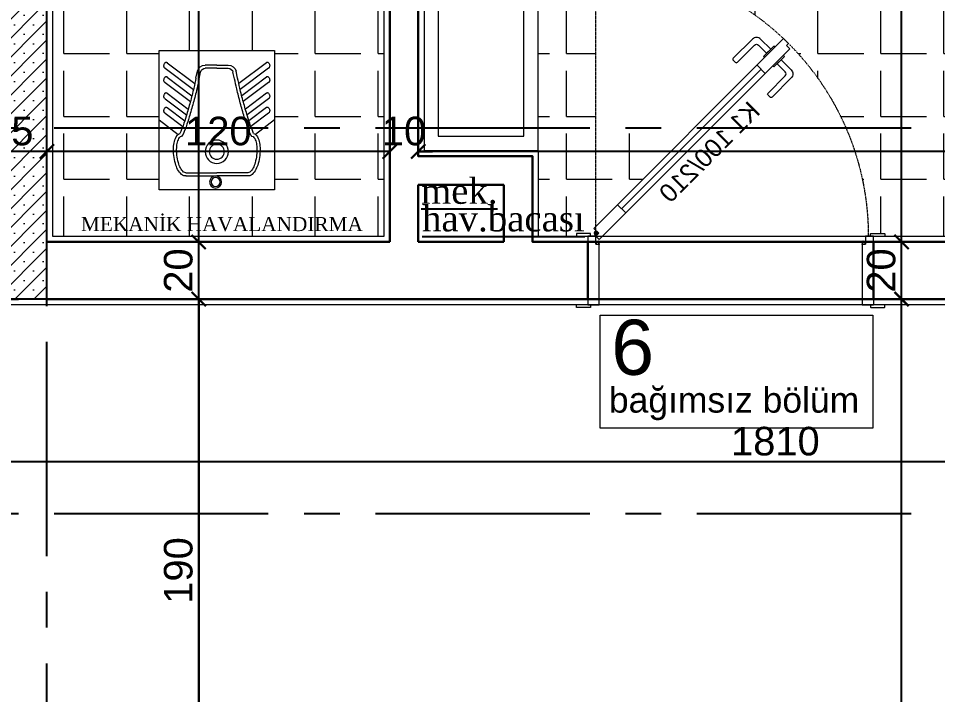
# Model space of a CAD drawing. Header units: millimetres. Extents: x 2778 to 13672, y 1832 to 5175.
# Drawn here: x 5251.6 to 5573.4, y 3666.8 to 3903.5 of the extents above; entities that cross this region are included whole.
import ezdxf

# ---------------------------------------------------------------- set-up
doc = ezdxf.new("R2010")
doc.units = ezdxf.units.MM
for name, pattern in [('CENTER2', [112.5, 75, -12.5, 12.5, -12.5]), ('DASHDOT2', [12.7, 6.35, -3.175, 0, -3.175]), ('DOTX2', [0.5, 0, -0.5])]:
    doc.linetypes.add(name, pattern=pattern)
for name, color, linetype in [('7-DCR-FRN', 8, 'Continuous'), ('İÇÖLÇÜ', 7, 'Continuous'), ('Panel', 7, 'Continuous'), ('Yazi', 7, 'Continuous')]:
    doc.layers.add(name, color=color, linetype=linetype)
for name, color, linetype, lineweight in [('aks', 251, 'DASHDOT2', 35), ('duvar', 232, 'Continuous', 30), ('ince', 37, 'Continuous', 0), ('iz', 1, 'DOTX2', 20), ('kapı', 3, 'Continuous', 18), ('sıva iç', 21, 'Continuous', 0), ('tefriş', 252, 'Continuous', 5), ('yazı', 11, 'Continuous', 20), ('z - tarama', 251, 'Continuous', 18), ('ÖLÇÜ İÇ', 7, 'Continuous', 9)]:
    doc.layers.add(name, color=color, linetype=linetype, lineweight=lineweight)
doc.styles.add('arial_1_18', font='arial.ttf', dxfattribs={"height": 0.2})
doc.styles.get("Standard").update_dxf_attribs({"font": 'arial.ttf'})
doc.styles.add('Times roman', font='times.ttf')
doc.dimstyles.new('zulay iç ölçü', dxfattribs={"dimtxt": 10, "dimasz": 5, "dimexe": 0.18, "dimexo": 0, "dimgap": 2, "dimtad": 3, "dimdec": 0, "dimzin": 0, "dimdsep": 46, "dimtxsty": 'Standard', "dimblk": 'ARCHTICK', "dimcen": 0.09, "dimse1": 1, "dimse2": 1, "dimadec": 0, "dimazin": 0, "dimtfac": 1, "dimtdec": 0, "dimtix": 1, "dimtofl": 0, "dimtmove": 0, "dimatfit": 3, "dimldrblk": 'ARCHTICK', "dimfxl": 1, "dimtolj": 1, "dimtzin": 0, "dimarcsym": 0})
pattern_1 = [(0, (-1057024.51, 409725.164), (0, 22), [16, -6]), (90, (-1057024.51, 409725.164), (-22, 1e-15), [16, -6])]

# ---------------------------------------------------------------- blocks, each defined once
blk = doc.blocks.new('IDE242Entity896')
at = {"layer": 'Panel', "linetype": 'Continuous', "lineweight": 5}
h = blk.add_hatch(dxfattribs=at)
h.set_pattern_fill('SACNCR', color=163, scale=50, style=0)
h.set_pattern_definition([(45, (0, 0), (-3.314563, 3.314563), []), (45, (3.3146, 0), (-3.314563, 3.314563), [0, -4.6875])])
h.paths.add_polyline_path([(2110, 1315), (2085, 1315), (2085, 1545), (2110, 1570)])
blk = doc.blocks.new('IDE242Entity897')
at = {"layer": 'Panel', "color": 164, "linetype": 'Continuous', "lineweight": -3}
blk.add_lwpolyline([(2110, 1315), (2085, 1315)], dxfattribs=at)
blk = doc.blocks.new('IDE242Entity898')
at = {"layer": 'Panel', "color": 164, "linetype": 'Continuous', "lineweight": -3}
blk.add_lwpolyline([(2110, 1315), (2110, 1570)], dxfattribs=at)
blk = doc.blocks.new('sadsfsfsf')
at = {"layer": 'ince'}
for p, q in [((0.7, 0), (-0.7, 0)), ((0, 0.7), (0, -0.7))]:
    blk.add_line(p, q, dxfattribs=at)
for radius in [0.6, 0.45]:
    blk.add_circle((0, 0), radius, dxfattribs=at)
blk = doc.blocks.new('4545')
at = {"layer": 'duvar'}
for p, q in [((1011935.67, -373952.46), (1011935.67, -373932.46)), ((1012035.67, -373952.46), (1012035.67, -373932.46))]:
    blk.add_line(p, q, dxfattribs=at)
at = {"layer": 'ince'}
blk.add_line((1012023.82, -373920.85), (1011975.02, -373872.05), dxfattribs=at)
for points in [[(1011973.07, -373866.42), (1011971.65, -373865.01), (1011975.19, -373861.47, -0.414214), (1011978.02, -373861.47), (1011984.73, -373868.19, -0.414214), (1011984.73, -373868.9), (1011984.03, -373869.6, -0.414214), (1011983.32, -373869.6), (1011977.31, -373863.59, 0.414214), (1011975.89, -373863.59)], [(1011969.39, -373870.1), (1011967.98, -373868.68), (1011964.44, -373872.22, 0.414214), (1011964.44, -373875.05), (1011971.16, -373881.76, 0.414214), (1011971.86, -373881.76), (1011972.57, -373881.06, 0.414214), (1011972.57, -373880.35), (1011966.56, -373874.34, -0.414214), (1011966.56, -373872.93)], [(1011938.72, -373933.36), (1011939.67, -373933.36), (1011939.37, -373932.06), (1011939.24, -373932.06, -0.112206), (1011939.29, -373932.16), (1011939.47, -373932.97, -0.482314), (1011939.23, -373933.27), (1011938.81, -373933.27, -0.414214), (1011938.56, -373933.02), (1011938.56, -373932.22, -0.170049), (1011938.61, -373932.06), (1011938.47, -373932.06), (1011938.47, -373933.11, 0.414214)], [(1012031.67, -373933.36), (1012032.62, -373933.36, 0.414214), (1012032.87, -373933.11), (1012032.87, -373932.06), (1012032.72, -373932.06, -0.170049), (1012032.77, -373932.22), (1012032.77, -373933.02, -0.414214), (1012032.52, -373933.27), (1012032.1, -373933.27, -0.482314), (1012031.86, -373932.97), (1012032.05, -373932.16, -0.112206), (1012032.09, -373932.06), (1012031.97, -373932.06)]]:
    blk.add_lwpolyline(points, format="xyb", close=True, dxfattribs=at)
for points in [[(1011970.11, -373864.31), (1011970.53, -373863.89), (1011974.19, -373867.54), (1011973.76, -373867.97)], [(1011967.28, -373867.14), (1011966.85, -373867.56), (1011970.51, -373871.22), (1011970.93, -373870.79)]]:
    blk.add_lwpolyline(points, dxfattribs=at)
for points in [[(1011936.67, -373930.46), (1011936.67, -373929.71, 0.414214), (1011936.42, -373929.46), (1011931.92, -373929.46, 0.414214), (1011931.67, -373929.71), (1011931.67, -373930.46)], [(1012034.67, -373930.46), (1012034.67, -373929.71, -0.414214), (1012034.92, -373929.46), (1012039.42, -373929.46, -0.414214), (1012039.67, -373929.71), (1012039.67, -373930.46)], [(1011936.67, -373954.46), (1011936.67, -373955.21, -0.414214), (1011936.42, -373955.46), (1011931.92, -373955.46, -0.414214), (1011931.67, -373955.21), (1011931.67, -373954.46)], [(1012034.67, -373954.46), (1012034.67, -373955.21, 0.414214), (1012034.92, -373955.46), (1012039.42, -373955.46, 0.414214), (1012039.67, -373955.21), (1012039.67, -373954.46)]]:
    blk.add_lwpolyline(points, format="xyb", dxfattribs=at)
at = {"layer": 'iz', "ltscale": 0.1}
for p, q in [((1012032.87, -373930.46), (1012032.87, -373835.06)), ((1012035.67, -373932.46), (1011935.67, -373932.46)), ((1012035.67, -373952.46), (1011935.67, -373952.46))]:
    blk.add_line(p, q, dxfattribs=at)
blk.add_arc((1012032.87, -373930.46), 95.4, 90, 180, dxfattribs=at)
at = {"layer": 'kapı'}
for p, q in [((1011973.6, -373873.46), (1011976.43, -373870.63)), ((1012022.41, -373922.27), (1012025.24, -373919.44))]:
    blk.add_line(p, q, dxfattribs=at)
blk.add_lwpolyline([(1012032.87, -373930.46), (1012031.81, -373929.4), (1012033.5, -373927.71), (1011967.11, -373861.31), (1011965.41, -373863), (1011966.12, -373863.71), (1011964.98, -373864.84), (1012031.73, -373931.59), (1012032.87, -373930.46)], dxfattribs=at)
for points in [[(1011935.67, -373930.46), (1011938.47, -373930.46), (1011938.47, -373933.11, 0.414214), (1011938.72, -373933.36), (1011939.67, -373933.36), (1011939.67, -373954.46), (1011935.67, -373954.46)], [(1012035.67, -373954.46), (1012031.67, -373954.46), (1012031.67, -373933.36), (1012032.62, -373933.36, 0.414214), (1012032.87, -373933.11), (1012032.87, -373930.46), (1012035.67, -373930.46), (1012035.67, -373930.46)]]:
    blk.add_lwpolyline(points, format="xyb", dxfattribs=at)
at = {"layer": 'sıva iç'}
for p, q in [((1011935.67, -373932.46), (1011935.67, -373930.46)), ((1012035.67, -373930.46), (1012035.67, -373932.46)), ((1011935.67, -373952.46), (1011935.67, -373954.46)), ((1012035.67, -373952.46), (1012035.67, -373954.46))]:
    blk.add_line(p, q, dxfattribs=at)
at = {"layer": 'ince', "rotation": 180}
blk.add_blockref('sadsfsfsf', (1012032.87, -373929.4), dxfattribs=at)
at = {"layer": 'yazı'}
blk.add_text('K1 100/210', height=6.328, rotation=315, dxfattribs=at).set_placement((1011974.88, -373887.22))
blk = doc.blocks.new('*U324')
at = {"layer": '7-DCR-FRN', "lineweight": 9}
for points in [[(205, 40), (205, 0), (0, 0), (0, 40)], [(205, 40), (205, 0), (0, 0), (0, 40)], [(200, 35), (200, 5), (5, 5), (5, 35)]]:
    blk.add_lwpolyline(points, close=True, dxfattribs=at)
blk = doc.blocks.new('cvbhmgmh')
at = {"layer": 'tefriş'}
for p, q in [((24.25, 0), (-24.25, 0)), ((-24.25, 0), (-24.25, -58.5)), ((24.25, -58.5), (24.25, 0)), ((-12.98, -5.83), (0, -5.83)), ((-12.98, -7.17), (0, -7.17)), ((12.98, -5.83), (0, -5.83)), ((12.98, -7.17), (0, -7.17)), ((-14.62, -22.5), (-14.75, -22.5)), ((14.62, -22.5), (14.75, -22.5)), ((-24.25, -29.39), (-16.2, -23.29)), ((-21.68, -32.22), (-14.27, -26.61)), ((21.68, -32.22), (14.27, -26.61)), ((24.25, -29.39), (16.2, -23.29)), ((-20.82, -34.49), (-13.48, -28.94)), ((20.82, -34.49), (13.48, -28.94)), ((-21.68, -38.25), (-12.7, -31.46)), ((-20.82, -40.53), (-11.99, -33.85)), ((20.82, -40.53), (11.99, -33.85)), ((21.68, -38.25), (12.7, -31.46)), ((-21.68, -45.04), (-11.1, -37.04)), ((21.68, -45.04), (11.1, -37.04)), ((-21.68, -51.08), (-9.81, -42.09)), ((-20.82, -47.32), (-10.46, -39.48)), ((21.68, -51.08), (9.81, -42.09)), ((20.82, -47.32), (10.46, -39.48)), ((-20.82, -53.35), (-9.23, -44.58)), ((20.82, -53.35), (9.23, -44.58)), ((-8.74, -46.93), (-8.09, -49.75)), ((-7.43, -46.63), (-6.79, -49.45)), ((7.43, -46.63), (6.79, -49.45)), ((8.74, -46.93), (8.09, -49.75)), ((0, -51), (-4.84, -51)), ((0, -52.34), (-4.84, -52.34)), ((0, -51), (4.84, -51)), ((0, -52.34), (4.84, -52.34)), ((-24.25, -58.5), (24.25, -58.5))]:
    blk.add_line(p, q, dxfattribs=at)
for centre, radius in [((-0.53, -3.27), 2.51), ((-0.53, -3.27), 1.89), ((0, -16), 4.88), ((0, -16), 3.16)]:
    blk.add_circle(centre, radius, dxfattribs=at)
for centre, radius, start, end in [((-10.06, -11.81), 7.15, 131.6261, 153.1042), ((-10.06, -11.81), 5.82, 131.6261, 153.1042), ((-13.12, -8.37), 2.55, 83.4266, 131.6261), ((-13.12, -8.37), 1.21, 83.4266, 131.6261), ((13.12, -8.37), 2.55, 48.3739, 96.5734), ((13.12, -8.37), 1.21, 48.3739, 96.5734), ((10.06, -11.81), 5.82, 26.8958, 48.3739), ((10.06, -11.81), 7.15, 26.8958, 48.3739), ((3.95, -16.89), 22.13, 164.705, 173.4266), ((-4.75, -14.51), 13.11, 153.1042, 164.705), ((3.95, -16.89), 20.8, 164.705, 173.4266), ((-4.75, -14.51), 11.77, 153.1042, 164.705), ((4.75, -14.51), 11.77, 15.295, 26.8958), ((-3.95, -16.89), 20.8, 6.5734, 15.295), ((4.75, -14.51), 13.11, 15.295, 26.8958), ((-3.95, -16.89), 22.13, 6.5734, 15.295), ((3.95, -16.89), 22.13, 173.4266, 182.1481), ((3.95, -16.89), 20.8, 173.4266, 182.1481), ((-3.95, -16.89), 20.8, 357.8519, 6.5734), ((-3.95, -16.89), 22.13, 357.8519, 6.5734), ((-5.07, -17.23), 13.11, 182.1481, 193.749), ((-5.07, -17.23), 11.77, 182.1481, 193.749), ((5.07, -17.23), 11.77, 346.251, 357.8519), ((5.07, -17.23), 13.11, 346.251, 357.8519), ((-10.85, -18.64), 7.15, 193.749, 215.2271), ((-14.61, -21.3), 2.55, 215.2271, 250.9857), ((-10.85, -18.64), 5.82, 193.749, 215.2271), ((-14.61, -21.3), 1.21, 215.2271, 263.4266), ((-14.69, -22.74), 0.248, 74.8258, 105.1742), ((-14.69, -22.74), 0.248, 24.9415, 74.8258), ((-52.37, -40.26), 41.8, 19.2527, 24.9415), ((52.37, -40.26), 41.8, 155.0585, 160.7473), ((14.69, -22.74), 0.248, 105.1742, 155.0585), ((14.69, -22.74), 0.248, 74.8258, 105.1742), ((14.61, -21.3), 1.21, 276.5734, 324.7729), ((14.61, -21.3), 2.55, 289.0143, 324.7729), ((10.85, -18.64), 5.82, 324.7729, 346.251), ((10.85, -18.64), 7.15, 324.7729, 346.251), ((-52.37, -40.26), 40.46, 19.2527, 24.1501), ((-111.11, -60.78), 102.69, 16.8659, 19.2527), ((-111.11, -60.78), 104.03, 16.8659, 19.2527), ((111.11, -60.78), 104.03, 160.7473, 163.1341), ((111.11, -60.78), 102.69, 160.7473, 163.1341), ((52.37, -40.26), 40.46, 155.8499, 160.7473), ((-209.7, -90.67), 207.05, 15.1742, 16.8659), ((209.7, -90.67), 207.05, 163.1341, 164.8258), ((-20.74, -33.17), 1.46, 161.3493, 178.1131), ((-20.02, -33.19), 2.19, 178.1131, 191.7977), ((-20.02, -33.19), 2.19, 191.7977, 205.4823), ((-21.23, -33), 0.945, 136.968, 161.3493), ((-20.67, -33.5), 1.46, 205.4823, 222.2461), ((-21.59, -32.67), 0.462, 101.7977, 136.968), ((-21.05, -33.85), 0.945, 222.2461, 246.6274), ((-21.25, -34.29), 0.462, 246.6274, 281.7977), ((-21.25, -34.29), 0.462, 281.7977, 316.968), ((-21.6, -33.96), 0.945, 316.968, 326.1177), ((-209.7, -90.67), 205.71, 15.1742, 16.8659), ((209.7, -90.67), 205.71, 163.1341, 164.8258), ((21.6, -33.96), 0.945, 213.8823, 223.032), ((21.25, -34.29), 0.462, 223.032, 258.2023), ((21.25, -34.29), 0.462, 258.2023, 293.3726), ((21.05, -33.85), 0.945, 293.3726, 317.7539), ((21.59, -32.67), 0.462, 43.032, 78.2023), ((20.67, -33.5), 1.46, 317.7539, 334.5177), ((21.23, -33), 0.945, 18.6507, 43.032), ((20.02, -33.19), 2.19, 334.5177, 348.2023), ((20.74, -33.17), 1.46, 1.8869, 18.6507), ((20.02, -33.19), 2.19, 348.2023, 1.8869), ((-21.23, -39.04), 0.945, 136.968, 161.3493), ((-21.59, -38.71), 0.462, 101.7977, 136.968), ((-209.7, -90.67), 205.71, 13.4824, 15.1742), ((-209.7, -90.67), 207.05, 13.4824, 15.1742), ((209.7, -90.67), 207.05, 164.8258, 166.5176), ((209.7, -90.67), 205.71, 164.8258, 166.5176), ((21.59, -38.71), 0.462, 43.032, 78.2023), ((21.23, -39.04), 0.945, 18.6507, 43.032), ((-20.74, -39.2), 1.46, 161.3493, 178.1131), ((-20.02, -39.22), 2.19, 178.1131, 191.7977), ((-20.02, -39.22), 2.19, 191.7977, 205.4823), ((-20.67, -39.54), 1.46, 205.4823, 222.2461), ((-21.05, -39.88), 0.945, 222.2461, 246.6274), ((-21.25, -40.33), 0.462, 246.6274, 281.7977), ((-21.25, -40.33), 0.462, 281.7977, 316.968), ((-21.6, -40), 0.945, 316.968, 326.1177), ((-109.52, -66.65), 104.03, 11.0956, 13.4824), ((109.52, -66.65), 104.03, 166.5176, 168.9044), ((21.6, -40), 0.945, 213.8823, 223.032), ((21.25, -40.33), 0.462, 223.032, 258.2023), ((21.25, -40.33), 0.462, 258.2023, 293.3726), ((21.05, -39.88), 0.945, 293.3726, 317.7539), ((20.67, -39.54), 1.46, 317.7539, 334.5177), ((20.02, -39.22), 2.19, 334.5177, 348.2023), ((20.74, -39.2), 1.46, 1.8869, 18.6507), ((20.02, -39.22), 2.19, 348.2023, 1.8869), ((-20.74, -45.99), 1.46, 161.3493, 178.1131), ((-20.02, -46.01), 2.19, 178.1131, 191.7977), ((-21.23, -45.83), 0.945, 136.968, 161.3493), ((-21.59, -45.5), 0.462, 101.7977, 136.968), ((-109.52, -66.65), 102.69, 11.0956, 13.4824), ((109.52, -66.65), 102.69, 166.5176, 168.9044), ((21.59, -45.5), 0.462, 43.032, 78.2023), ((21.23, -45.83), 0.945, 18.6507, 43.032), ((20.74, -45.99), 1.46, 1.8869, 18.6507), ((20.02, -46.01), 2.19, 348.2023, 1.8869), ((-20.02, -46.01), 2.19, 191.7977, 205.4823), ((-20.67, -46.33), 1.46, 205.4823, 222.2461), ((-21.05, -46.67), 0.945, 222.2461, 246.6274), ((-21.25, -47.12), 0.462, 246.6274, 281.7977), ((-21.25, -47.12), 0.462, 281.7977, 316.968), ((-21.6, -46.79), 0.945, 316.968, 326.1177), ((-4.84, -49), 3.34, 192.9449, 270), ((-4.84, -49), 2, 192.9449, 270), ((4.84, -49), 2, 270, 347.0551), ((4.84, -49), 3.34, 270, 347.0551), ((21.6, -46.79), 0.945, 213.8823, 223.032), ((21.25, -47.12), 0.462, 223.032, 258.2023), ((21.25, -47.12), 0.462, 258.2023, 293.3726), ((21.05, -46.67), 0.945, 293.3726, 317.7539), ((20.67, -46.33), 1.46, 317.7539, 334.5177), ((20.02, -46.01), 2.19, 334.5177, 348.2023), ((-20.74, -52.03), 1.46, 161.3493, 178.1131), ((-20.02, -52.05), 2.19, 178.1131, 191.7977), ((-20.02, -52.05), 2.19, 191.7977, 205.4823), ((-21.23, -51.86), 0.945, 136.968, 161.3493), ((-20.67, -52.36), 1.46, 205.4823, 222.2461), ((-21.59, -51.53), 0.462, 101.7977, 136.968), ((-21.05, -52.71), 0.945, 222.2461, 246.6274), ((-21.25, -53.15), 0.462, 246.6274, 281.7977), ((-21.25, -53.15), 0.462, 281.7977, 316.968), ((-21.6, -52.82), 0.945, 316.968, 326.1177), ((21.6, -52.82), 0.945, 213.8823, 223.032), ((21.25, -53.15), 0.462, 223.032, 258.2023), ((21.25, -53.15), 0.462, 258.2023, 293.3726), ((21.05, -52.71), 0.945, 293.3726, 317.7539), ((21.59, -51.53), 0.462, 43.032, 78.2023), ((20.67, -52.36), 1.46, 317.7539, 334.5177), ((21.23, -51.86), 0.945, 18.6507, 43.032), ((20.02, -52.05), 2.19, 334.5177, 348.2023), ((20.74, -52.03), 1.46, 1.8869, 18.6507), ((20.02, -52.05), 2.19, 348.2023, 1.8869)]:
    blk.add_arc(centre, radius, start, end, dxfattribs=at)
blk = doc.blocks.new('_ArchTick')
at = {"color": 0, "linetype": 'ByBlock', "const_width": 0.15}
blk.add_lwpolyline([(-0.5, -0.5), (0.5, 0.5)], dxfattribs=at)
blk = doc.blocks.new('*D2668')
at = {"layer": 'Defpoints', "color": 0, "transparency": 16777216}
for p in [(5391.58, 3856.89), (5391.58, 3855.23), (6121.58, 3848.3)]:
    blk.add_point(p, dxfattribs=at)
at = {"layer": 'ÖLÇÜ İÇ', "color": 0, "lineweight": -2, "transparency": 16777216}
blk.add_line((6121.58, 3856.89), (5391.58, 3856.89), dxfattribs=at)
at = {"layer": 'ÖLÇÜ İÇ', "color": 0, "lineweight": -2, "transparency": 16777216, "xscale": 5, "yscale": 5, "zscale": 5, "rotation": 180}
blk.add_blockref('_ArchTick', (5391.58, 3856.89), dxfattribs=at)
at = {"layer": 'ÖLÇÜ İÇ', "color": 0, "lineweight": -2, "transparency": 16777216, "xscale": 5, "yscale": 5, "zscale": 5}
blk.add_blockref('_ArchTick', (6121.58, 3856.89), dxfattribs=at)
at = {"layer": 'ÖLÇÜ İÇ', "color": 0, "transparency": 16777216, "insert": (5756.58, 3864), "char_height": 10, "attachment_point": 5}
blk.add_mtext('\\A1;730', dxfattribs=at)
blk = doc.blocks.new('*D2669')
at = {"layer": 'Defpoints', "color": 0, "transparency": 16777216}
for p in [(5381.58, 3856.89), (5391.58, 3855.23), (5381.58, 3854.08)]:
    blk.add_point(p, dxfattribs=at)
at = {"layer": 'ÖLÇÜ İÇ', "color": 0, "lineweight": -2, "transparency": 16777216}
for p, q in [((5381.58, 3856.89), (5376.58, 3856.89)), ((5391.58, 3856.89), (5396.58, 3856.89))]:
    blk.add_line(p, q, dxfattribs=at)
at = {"layer": 'ÖLÇÜ İÇ', "color": 0, "lineweight": -2, "transparency": 16777216, "xscale": 5, "yscale": 5, "zscale": 5}
blk.add_blockref('_ArchTick', (5381.58, 3856.89), dxfattribs=at)
at = {"layer": 'ÖLÇÜ İÇ', "color": 0, "lineweight": -2, "transparency": 16777216, "xscale": 5, "yscale": 5, "zscale": 5, "rotation": 180}
blk.add_blockref('_ArchTick', (5391.58, 3856.89), dxfattribs=at)
at = {"layer": 'ÖLÇÜ İÇ', "color": 0, "transparency": 16777216, "insert": (5386.58, 3863.99), "char_height": 10, "attachment_point": 5}
blk.add_mtext('\\A1;10', dxfattribs=at)
blk = doc.blocks.new('*D2670')
at = {"layer": 'Defpoints', "color": 0, "transparency": 16777216}
for p in [(5261.58, 3856.89), (5261.58, 3856.89), (5381.58, 3854.08)]:
    blk.add_point(p, dxfattribs=at)
at = {"layer": 'ÖLÇÜ İÇ', "color": 0, "lineweight": -2, "transparency": 16777216}
blk.add_line((5381.58, 3856.89), (5261.58, 3856.89), dxfattribs=at)
at = {"layer": 'ÖLÇÜ İÇ', "color": 0, "lineweight": -2, "transparency": 16777216, "xscale": 5, "yscale": 5, "zscale": 5, "rotation": 180}
blk.add_blockref('_ArchTick', (5261.58, 3856.89), dxfattribs=at)
at = {"layer": 'ÖLÇÜ İÇ', "color": 0, "lineweight": -2, "transparency": 16777216, "xscale": 5, "yscale": 5, "zscale": 5}
blk.add_blockref('_ArchTick', (5381.58, 3856.89), dxfattribs=at)
at = {"layer": 'ÖLÇÜ İÇ', "color": 0, "transparency": 16777216, "insert": (5321.58, 3863.99), "char_height": 10, "attachment_point": 5}
blk.add_mtext('\\A1;120', dxfattribs=at)
blk = doc.blocks.new('*D2671')
at = {"layer": 'Defpoints', "color": 0, "transparency": 16777216}
for p in [(5236.58, 3856.89), (5236.58, 3856.89), (5261.58, 3856.89)]:
    blk.add_point(p, dxfattribs=at)
at = {"layer": 'ÖLÇÜ İÇ', "color": 0, "lineweight": -2, "transparency": 16777216}
blk.add_line((5261.58, 3856.89), (5236.58, 3856.89), dxfattribs=at)
at = {"layer": 'ÖLÇÜ İÇ', "color": 0, "lineweight": -2, "transparency": 16777216, "xscale": 5, "yscale": 5, "zscale": 5, "rotation": 180}
blk.add_blockref('_ArchTick', (5236.58, 3856.89), dxfattribs=at)
at = {"layer": 'ÖLÇÜ İÇ', "color": 0, "lineweight": -2, "transparency": 16777216, "xscale": 5, "yscale": 5, "zscale": 5}
blk.add_blockref('_ArchTick', (5261.58, 3856.89), dxfattribs=at)
at = {"layer": 'ÖLÇÜ İÇ', "color": 0, "transparency": 16777216, "insert": (5249.08, 3863.99), "char_height": 10, "attachment_point": 5}
blk.add_mtext('\\A1;25', dxfattribs=at)
blk = doc.blocks.new('*D2680')
at = {"layer": 'Defpoints', "color": 0, "transparency": 16777216}
for p in [(5314.7, 3825.23), (5314.7, 3825.23), (5314.7, 3805.23)]:
    blk.add_point(p, dxfattribs=at)
at = {"layer": 'ÖLÇÜ İÇ', "color": 0, "lineweight": -2, "transparency": 16777216}
blk.add_line((5314.7, 3805.23), (5314.7, 3825.23), dxfattribs=at)
at = {"layer": 'ÖLÇÜ İÇ', "color": 0, "lineweight": -2, "transparency": 16777216, "xscale": 5, "yscale": 5, "zscale": 5}
for p, rotation in [((5314.7, 3825.23), 90), ((5314.7, 3805.23), 270)]:
    blk.add_blockref('_ArchTick', p, dxfattribs=dict(at, rotation=rotation))
at = {"layer": 'ÖLÇÜ İÇ', "color": 0, "transparency": 16777216, "insert": (5307.6, 3815.23), "char_height": 10, "attachment_point": 5, "rotation": 90}
blk.add_mtext('\\A1;20', dxfattribs=at)
blk = doc.blocks.new('*D2681')
at = {"layer": 'Defpoints', "color": 0, "transparency": 16777216}
for p in [(5314.7, 4050.23), (5314.7, 4050.23), (5314.7, 3825.23)]:
    blk.add_point(p, dxfattribs=at)
at = {"layer": 'ÖLÇÜ İÇ', "color": 0, "lineweight": -2, "transparency": 16777216}
blk.add_line((5314.7, 3825.23), (5314.7, 4050.23), dxfattribs=at)
at = {"layer": 'ÖLÇÜ İÇ', "color": 0, "lineweight": -2, "transparency": 16777216, "xscale": 5, "yscale": 5, "zscale": 5}
for p, rotation in [((5314.7, 4050.23), 90), ((5314.7, 3825.23), 270)]:
    blk.add_blockref('_ArchTick', p, dxfattribs=dict(at, rotation=rotation))
at = {"layer": 'ÖLÇÜ İÇ', "color": 0, "transparency": 16777216, "insert": (5307.6, 3937.73), "char_height": 10, "attachment_point": 5, "rotation": 90}
blk.add_mtext('\\A1;225', dxfattribs=at)
blk = doc.blocks.new('*D2687')
at = {"layer": 'Defpoints', "color": 0, "transparency": 16777216}
for p in [(5560.77, 3825.23), (5560.77, 3825.23), (5560.77, 3805.23)]:
    blk.add_point(p, dxfattribs=at)
at = {"layer": 'ÖLÇÜ İÇ', "color": 0, "lineweight": -2, "transparency": 16777216}
blk.add_line((5560.77, 3805.23), (5560.77, 3825.23), dxfattribs=at)
at = {"layer": 'ÖLÇÜ İÇ', "color": 0, "lineweight": -2, "transparency": 16777216, "xscale": 5, "yscale": 5, "zscale": 5}
for p, rotation in [((5560.77, 3825.23), 90), ((5560.77, 3805.23), 270)]:
    blk.add_blockref('_ArchTick', p, dxfattribs=dict(at, rotation=rotation))
at = {"layer": 'ÖLÇÜ İÇ', "color": 0, "transparency": 16777216, "insert": (5553.66, 3815.23), "char_height": 10, "attachment_point": 5, "rotation": 90}
blk.add_mtext('\\A1;20', dxfattribs=at)
blk = doc.blocks.new('*D2688')
at = {"layer": 'Defpoints', "color": 0, "transparency": 16777216}
for p in [(5560.77, 4190.23), (5560.77, 4190.23), (5560.77, 3825.23)]:
    blk.add_point(p, dxfattribs=at)
at = {"layer": 'ÖLÇÜ İÇ', "color": 0, "lineweight": -2, "transparency": 16777216}
blk.add_line((5560.77, 3825.23), (5560.77, 4190.23), dxfattribs=at)
at = {"layer": 'ÖLÇÜ İÇ', "color": 0, "lineweight": -2, "transparency": 16777216, "xscale": 5, "yscale": 5, "zscale": 5}
for p, rotation in [((5560.77, 4190.23), 90), ((5560.77, 3825.23), 270)]:
    blk.add_blockref('_ArchTick', p, dxfattribs=dict(at, rotation=rotation))
at = {"layer": 'ÖLÇÜ İÇ', "color": 0, "transparency": 16777216, "insert": (5553.66, 4007.73), "char_height": 10, "attachment_point": 5, "rotation": 90}
blk.add_mtext('\\A1;365', dxfattribs=at)

msp = doc.modelspace()

# ---------------------------------------------------------------- hatches: boundary and pattern name
at = {"layer": 'z - tarama', "true_color": 0xffffff}
h = msp.add_hatch(dxfattribs=at)
h.set_pattern_fill('ANGLE', scale=80, style=0)
h.set_pattern_definition(pattern_1)
h.paths.add_polyline_path([(5261.58, 4105.23), (4951.58, 4105.23), (4951.58, 4062.23), (5249.58, 4062.23), (5249.58, 4077.23), (5261.58, 4077.23)])
h.paths.add_polyline_path([(5261.58, 4173.23), (5249.58, 4173.23), (5249.58, 4188.23), (5067.95, 4188.23), (5067.95, 4187.23), (5062.95, 4187.23), (5062.95, 4188.23), (5059.95, 4188.23), (4974.95, 4188.23), (4974.95, 4187.23), (4969.95, 4187.23), (4969.95, 4188.23), (4951.58, 4188.23), (4951.58, 4105.23), (5261.58, 4105.23)])
h.paths.add_polyline_path([(5065.51, 4107.06), (4955.75, 4107.06), (4955.75, 4172.73), (5065.51, 4172.73)], flags=16)
h.paths.add_polyline_path([(5461.7, 4166.1), (5571.46, 4166.1), (5571.46, 4105.23), (5589.58, 4105.23), (5589.58, 4188.23), (5375.94, 4188.23), (5375.94, 4187.23), (5370.94, 4187.23), (5370.94, 4188.23), (5367.94, 4188.23), (5282.94, 4188.23), (5282.94, 4187.23), (5277.94, 4187.23), (5277.94, 4188.23), (5263.58, 4188.23), (5263.58, 4173.23), (5261.58, 4173.23), (5261.58, 4105.23), (5461.7, 4105.23)])
h.paths.add_polyline_path([(5589.58, 4105.23), (5571.46, 4105.23), (5571.46, 4100.43), (5461.7, 4100.43), (5461.7, 4105.23), (5261.58, 4105.23), (5261.58, 4077.23), (5263.58, 4077.23), (5263.58, 4062.23), (5267.85, 4062.23), (5267.85, 4063.23), (5272.85, 4063.23), (5272.85, 4062.23), (5275.85, 4062.23), (5360.85, 4062.23), (5360.85, 4063.23), (5365.85, 4063.23), (5365.85, 4062.23), (5393.58, 4062.23), (5433.58, 4062.23), (5433.58, 4060.23), (5589.58, 4060.23)])
h.paths.add_polyline_path([(5589.58, 4060.23), (5433.58, 4060.23), (5433.58, 4015.23), (5589.58, 4015.23)])
h.paths.add_polyline_path([(5589.58, 4015.23), (5433.58, 4015.23), (5433.58, 3955.23), (5589.58, 3955.23)])
h.paths.add_polyline_path([(5591.58, 3953.23), (5589.58, 3953.23), (5589.58, 3955.23), (5433.58, 3955.23), (5433.58, 3865.23), (5453.73, 3865.23), (5453.73, 3922.63, -0.192382), (5519.46, 3896.37), (5519.49, 3896.39), (5521.18, 3894.69, -0.094205), (5541.23, 3865.23), (5591.58, 3865.23)])
h.paths.add_polyline_path([(5991.58, 3953.23), (5719.08, 3953.23), (5719.08, 3952.23), (5714.08, 3952.23), (5714.08, 3953.23), (5711.08, 3953.23), (5626.08, 3953.23), (5626.08, 3952.23), (5621.08, 3952.23), (5621.08, 3953.23), (5591.58, 3953.23), (5591.58, 3865.23), (5991.58, 3865.23)])
h.paths.add_polyline_path([(6119.58, 3945.31), (6118.58, 3945.31), (6118.58, 3950.31), (6119.58, 3950.31), (6119.58, 3953.23), (6093.14, 3953.23), (6093.14, 3952.23), (6088.14, 3952.23), (6088.14, 3953.23), (6085.14, 3953.23), (6000.14, 3953.23), (6000.14, 3952.23), (5995.14, 3952.23), (5995.14, 3953.23), (5991.58, 3953.23), (5991.58, 3865.23), (6119.58, 3865.23)])
h.paths.add_polyline_path([(6119.58, 3852.31), (6118.58, 3852.31), (6118.58, 3857.31), (6119.58, 3857.31), (6119.58, 3860.31), (6119.58, 3865.23), (5991.58, 3865.23), (5991.58, 3827.23), (6119.58, 3827.23)])
h.paths.add_polyline_path([(5991.58, 3865.23), (5591.58, 3865.23), (5591.58, 3827.23), (5991.58, 3827.23)])
h.paths.add_polyline_path([(5591.58, 3865.23), (5541.23, 3865.23, -0.101272), (5549.93, 3827.98, -0.416493), (5550.18, 3828.23), (5554.93, 3828.23), (5554.93, 3827.23), (5591.58, 3827.23)])
h.paths.add_polyline_path([(5488.33, 3865.23), (5433.58, 3865.23), (5433.58, 3857.23), (5433.58, 3827.23), (5446.93, 3827.23), (5446.93, 3828.23), (5451.93, 3828.23), (5451.93, 3827.23), (5453.73, 3827.23), (5454.79, 3828.3), (5453.09, 3829.99)])
h.paths.add_polyline_path([(5453.73, 3827.85), (5453.73, 3827.7, 0.414214), (5454.33, 3828.3), (5454.18, 3828.3, -0.414214)], flags=16)
h.paths.add_polyline_path([(4957.53, 4128.1), (5030.44, 4128.1), (5030.44, 4138.92), (4957.53, 4138.92)], flags=8)
h.paths.add_polyline_path([(4957.53, 4120.42), (5041.02, 4120.42), (5041.02, 4131.27), (4957.53, 4131.27)], flags=8)
h.paths.add_polyline_path([(4957.53, 4112.77), (5046.76, 4112.77), (5046.76, 4123.62), (4957.53, 4123.62)], flags=8)
h.paths.add_polyline_path([(4957.67, 4140.04), (4986.81, 4140.04), (4986.81, 4148.85), (4957.67, 4148.85)], flags=8)
h.paths.add_polyline_path([(4957.28, 4148.8), (5012.72, 4148.8), (5012.72, 4165.73), (4957.28, 4165.73)], flags=8)
h.paths.add_polyline_path([(5390.54, 3826.4), (5450.93, 3826.4), (5450.93, 3840.51), (5390.54, 3840.51)], flags=9)
h.paths.add_polyline_path([(4806.58, 4188.23), (4806.58, 4105.23), (4951.58, 4105.23), (4951.58, 4188.23), (4942.85, 4188.23), (4942.85, 4187.23), (4937.85, 4187.23), (4937.85, 4188.23), (4934.85, 4188.23), (4849.85, 4188.23), (4849.85, 4187.23), (4844.85, 4187.23), (4844.85, 4188.23)])
h.paths.add_polyline_path([(4806.58, 4105.23), (4806.58, 4062.23), (4847.43, 4062.23), (4847.43, 4063.23), (4852.43, 4063.23), (4852.43, 4062.23), (4855.43, 4062.23), (4940.43, 4062.23), (4940.43, 4063.23), (4945.43, 4063.23), (4945.43, 4062.23), (4951.58, 4062.23), (4951.58, 4105.23)])
at = {"layer": 'z - tarama'}
h = msp.add_hatch(dxfattribs=at)
h.set_pattern_fill('ANGLE', color=252, scale=80, style=0)
h.set_pattern_definition(pattern_1)
h.paths.add_polyline_path([(5300.82, 3865.23), (5263.58, 3865.23), (5263.58, 3827.23), (5379.58, 3827.23), (5379.58, 3865.23), (5341.26, 3865.23), (5341.26, 3843.47), (5300.82, 3843.47)])
h.paths.add_polyline_path([(5379.58, 3915.24), (5344.58, 3915.24), (5344.58, 3955.23), (5342.93, 3955.23), (5342.93, 3908.77), (5270.67, 3908.77), (5270.67, 3955.23), (5263.58, 3955.23), (5263.58, 3865.23), (5300.82, 3865.23), (5300.82, 3892.25), (5341.26, 3892.25), (5341.26, 3865.23), (5379.58, 3865.23)])
h.paths.add_polyline_path([(5379.58, 4015.23), (5353.41, 4015.23, -0.097458), (5335.03, 3987.85), (5335.03, 3987.85), (5333.34, 3986.15), (5333.31, 3986.18, -0.191599), (5274.65, 3962.83), (5274.65, 4015.23), (5263.58, 4015.23), (5263.58, 3955.23), (5270.67, 3955.23), (5270.67, 3958.02), (5342.93, 3958.02), (5342.93, 3955.23), (5379.58, 3955.23)])
h.paths.add_polyline_path([(5381.58, 4050.23), (5361.85, 4050.23), (5361.85, 4048.23), (5360.05, 4048.23, -0.099506), (5353.41, 4015.23), (5381.58, 4015.23)])
h.paths.add_polyline_path([(5274.01, 4045.48), (5275.71, 4047.17), (5274.65, 4048.23), (5272.85, 4048.23), (5272.85, 4047.23), (5267.85, 4047.23), (5267.85, 4048.23), (5263.58, 4048.23), (5263.58, 4015.23), (5304.25, 4015.23)])
h.paths.add_polyline_path([(5274.65, 4047.62), (5274.65, 4047.77, 0.414214), (5274.05, 4047.17), (5274.2, 4047.17, -0.414214)], flags=16)
h.paths.add_polyline_path([(5271.93, 3827.36), (5371.53, 3827.36), (5371.53, 3836.64), (5271.93, 3836.64)], flags=24)
h.paths.add_polyline_path([(5272.52, 4032.26), (5310.55, 3994.23), (5317.26, 4000.94), (5279.23, 4038.97)], flags=9)

# ---------------------------------------------------------------- linework, layer by layer
msp.add_line((5391.58, 3825.23), (5421.58, 3825.23))
at = {"layer": 'aks', "color": 251, "linetype": 'CENTER2', "lineweight": -3}
for points in [[(5261.58, 2140.23), (5261.58, 5100.23)], [(2901.58, 3865.23), (8131.58, 3865.23)], [(2901.58, 3805.23), (8131.58, 3805.23)], [(2901.58, 3730.23), (8131.58, 3730.23)]]:
    msp.add_lwpolyline(points, dxfattribs=at)
at = {"layer": 'duvar', "lineweight": 30}
for p, q in [((5381.58, 4050.23), (5381.58, 3825.23)), ((5391.58, 3845.23), (5391.58, 3825.23)), ((5391.58, 3845.23), (5421.58, 3845.23)), ((5421.58, 3845.23), (5421.58, 3825.23)), ((5261.58, 3825.23), (5381.58, 3825.23)), ((5391.58, 3825.23), (5421.58, 3825.23)), ((5261.58, 3805.23), (6411.58, 3805.23))]:
    msp.add_line(p, q, dxfattribs=at)
msp.add_lwpolyline([(5391.58, 4060.23), (5391.58, 3855.23), (5431.58, 3855.23), (5431.58, 3825.23), (6121.58, 3825.23)], dxfattribs=at)
at = {"layer": 'İÇÖLÇÜ'}
for p, q in [((5314.7, 3615.23), (5314.7, 3805.23)), ((5314.7, 3805.23), (5314.7, 3505.23)), ((5560.77, 3505.23), (5560.77, 3805.23)), ((4611.58, 3748.33), (6421.58, 3748.33))]:
    msp.add_line(p, q, dxfattribs=at)
at = {"layer": 'sıva iç'}
msp.add_line((6419.58, 3803.23), (4613.58, 3803.23), dxfattribs=at)
for points in [[(6119.58, 3827.23), (6119.58, 3953.23), (5589.58, 3953.23), (5589.58, 4188.23), (5263.58, 4188.23), (5263.58, 4173.23), (5249.58, 4173.23), (5249.58, 4188.23), (4743.58, 4188.23), (4743.58, 4062.23), (5249.58, 4062.23), (5249.58, 4077.23), (5263.58, 4077.23), (5263.58, 4062.23), (5393.58, 4062.23), (5393.58, 3857.23), (5433.58, 3857.23), (5433.58, 3827.23)], [(5263.58, 3827.23), (5379.58, 3827.23), (5379.58, 4048.23), (5263.58, 4048.23)]]:
    msp.add_lwpolyline(points, close=True, dxfattribs=at)
at = {"layer": 'ÖLÇÜ İÇ', "color": 3}
for p, q in [((5455.22, 3799.6), (5550.72, 3799.6)), ((5455.22, 3760.1), (5455.22, 3799.6)), ((5550.72, 3799.6), (5550.72, 3760.1)), ((5550.72, 3760.1), (5455.22, 3760.1))]:
    msp.add_line(p, q, dxfattribs=at)

# ---------------------------------------------------------------- block references
at = {"xscale": -1, "rotation": 270}
msp.add_blockref('*U324', (5393.58, 3857.23), dxfattribs=at)
at = {"layer": 'İÇÖLÇÜ', "xscale": 5, "yscale": 5, "zscale": 5, "rotation": 90}
for p in [(5314.7, 3805.23), (5314.7, 3805.23), (5560.77, 3805.23)]:
    msp.add_blockref('_ArchTick', p, dxfattribs=at)
at = {"layer": 'Panel'}
for name in ['IDE242Entity896', 'IDE242Entity898', 'IDE242Entity897']:
    msp.add_blockref(name, (3151.58, 2490.23), dxfattribs=at)
at = {"layer": 'tefriş', "xscale": -0.8339425364271614, "yscale": 0.8339425364271614, "zscale": 0.8339425364271614, "rotation": 180}
msp.add_blockref('cvbhmgmh', (5321.04, 3843.47), dxfattribs=at)
at = {"layer": 'ÖLÇÜ İÇ', "xscale": -1}
msp.add_blockref('4545', (1017486.59, 377757.7), dxfattribs=at)

# ---------------------------------------------------------------- texts
at = {"layer": 'İÇÖLÇÜ', "insert": (5516.58, 3755.44), "char_height": 10, "attachment_point": 5}
msp.add_mtext('\\A1;1810', dxfattribs=at)
at = {"layer": 'İÇÖLÇÜ', "insert": (5307.6, 3710.23), "char_height": 10, "attachment_point": 5, "rotation": 90}
msp.add_mtext('\\A1;190', dxfattribs=at)
at = {"layer": 'Yazi', "color": 2, "style": 'Times roman'}
for s, height, p in [('%%Umek.', 8.996, (5392.55, 3838.58)), ('%%Uhav.bacası', 8.9957, (5392.89, 3828.93))]:
    msp.add_text(s, height=height, dxfattribs=at).set_placement(p)
at = {"layer": 'Yazi', "color": 3, "linetype": 'Continuous', "lineweight": -3, "style": 'arial_1_18'}
for s, height, p in [('6', 19.29, (5459.14, 3778.72)), ('bağımsız bölüm', 8.8889, (5458.3, 3765.49))]:
    msp.add_text(s, height=height, dxfattribs=at).set_placement(p)
at = {"layer": 'yazı', "color": 6, "style": 'Times roman'}
msp.add_text('MEKANİK HAVALANDIRMA', height=4.9327, dxfattribs=at).set_placement((5273.48, 3829.01))

# ---------------------------------------------------------------- dimensions: what is measured, and where the dimension line sits
at = {"layer": 'ÖLÇÜ İÇ'}
for base, p1, p2, picture, middle in [((5560.77, 4190.23), (5560.77, 3825.23), (5560.77, 4190.23), '*D2688', (5553.66, 4007.73)), ((5314.7, 4050.23), (5314.7, 3825.23), (5314.7, 4050.23), '*D2681', (5307.6, 3937.73))]:
    dim = msp.add_linear_dim(base=base, p1=p1, p2=p2, angle=90, dimstyle='zulay iç ölçü', override={"dimtmove": 1}, dxfattribs=at)
    dim.commit()
    dim.dimension.update_dxf_attribs({"geometry": picture, "text_midpoint": middle})
for base, p1, p2, picture, middle in [((5236.58, 3856.89), (5261.58, 3856.89), (5236.58, 3856.89), '*D2671', (5249.08, 3863.99)), ((5261.58, 3856.89), (5381.58, 3854.08), (5261.58, 3856.89), '*D2670', (5321.58, 3863.99)), ((5381.58, 3856.89), (5391.58, 3855.23), (5381.58, 3854.08), '*D2669', (5386.58, 3863.99)), ((5391.58, 3856.89), (6121.58, 3848.3), (5391.58, 3855.23), '*D2668', (5756.58, 3864))]:
    dim = msp.add_linear_dim(base=base, p1=p1, p2=p2, dimstyle='zulay iç ölçü', override={"dimtmove": 1}, dxfattribs=at)
    dim.commit()
    dim.dimension.update_dxf_attribs({"geometry": picture, "text_midpoint": middle})
for base, p1, p2, picture, middle in [((5314.7, 3825.23), (5314.7, 3805.23), (5314.7, 3825.23), '*D2680', (5307.6, 3815.23)), ((5560.77, 3825.23), (5560.77, 3805.23), (5560.77, 3825.23), '*D2687', (5553.66, 3815.23))]:
    dim = msp.add_linear_dim(base=base, p1=p1, p2=p2, angle=90, dimstyle='zulay iç ölçü', dxfattribs=at)
    dim.commit()
    dim.dimension.update_dxf_attribs({"geometry": picture, "text_midpoint": middle})

doc.saveas('drawing.dxf')
